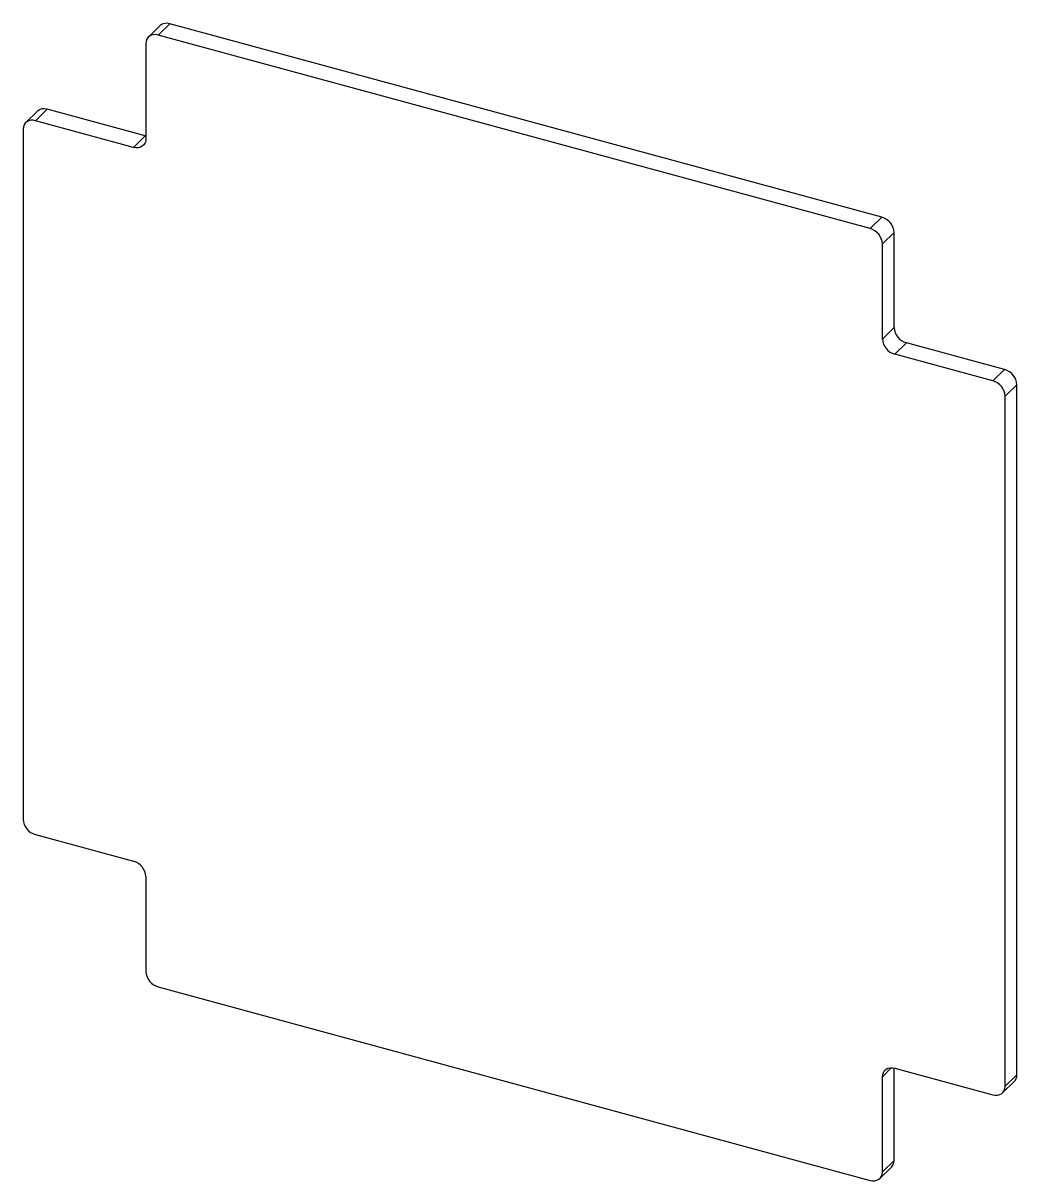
# Model space of a CAD drawing. Header units: millimetres. Extents: x -18890 to -18174, y 3986 to 4821.
import ezdxf

# ---------------------------------------------------------------- set-up
doc = ezdxf.new("R2010")
doc.units = ezdxf.units.MM

msp = doc.modelspace()

# ---------------------------------------------------------------- linework, layer by layer
at = {"color": 7, "linetype": 'Continuous', "lineweight": 25}
for p, q in [((-18791.15, 4818.72), (-18799.55, 4810.52)), ((-18792.57, 4811.93), (-18784.17, 4820.13)), ((-18271.21, 4680.72), (-18784.17, 4820.13)), ((-18801.41, 4805.77), (-18801.41, 4737.19)), ((-18279.61, 4672.52), (-18792.57, 4811.93)), ((-18879.59, 4757.04), (-18887.99, 4748.84)), ((-18881.01, 4750.25), (-18872.61, 4758.45)), ((-18801.86, 4739.22), (-18872.61, 4758.45)), ((-18810.26, 4731.03), (-18881.01, 4750.25)), ((-18889.85, 4744.09), (-18889.85, 4246.93)), ((-18810.26, 4731.03), (-18801.86, 4739.22)), ((-18801.41, 4739.11), (-18801.86, 4739.22)), ((-18279.61, 4672.52), (-18271.21, 4680.72)), ((-18270.76, 4661.55), (-18262.36, 4669.75)), ((-18262.36, 4601.17), (-18262.36, 4669.75)), ((-18270.76, 4592.97), (-18270.76, 4661.55)), ((-18270.76, 4592.97), (-18262.36, 4601.17)), ((-18261.92, 4582), (-18253.52, 4590.2)), ((-18182.76, 4570.97), (-18253.52, 4590.2)), ((-18191.16, 4562.77), (-18261.92, 4582)), ((-18191.16, 4562.77), (-18182.76, 4570.97)), ((-18182.32, 4551.79), (-18173.92, 4559.99)), ((-18173.92, 4062.84), (-18173.92, 4559.99)), ((-18182.32, 4054.64), (-18182.32, 4551.79)), ((-18881.01, 4235.95), (-18810.26, 4216.72)), ((-18801.41, 4205.75), (-18801.41, 4137.18)), ((-18792.57, 4126.2), (-18279.61, 3986.79)), ((-18270.76, 4061.53), (-18264.11, 4068.03)), ((-18262.36, 4001.16), (-18262.36, 4067.81)), ((-18261.92, 4067.7), (-18191.16, 4048.47)), ((-18182.32, 4054.64), (-18173.92, 4062.84)), ((-18270.76, 3992.96), (-18270.76, 4061.53)), ((-18184.18, 4049.88), (-18175.78, 4058.08)), ((-18272.62, 3988.2), (-18264.22, 3996.4)), ((-18270.76, 3992.96), (-18262.36, 4001.16))]:
    msp.add_line(p, q, dxfattribs=at)
at = {"color": 7, "linetype": 'Continuous', "lineweight": 25, "flags": 128}
for points in [[(-18792.57, 4811.93), (-18794.29, 4812.24), (-18795.95, 4812.2), (-18797.48, 4811.83), (-18798.82, 4811.12), (-18799.92, 4810.12), (-18800.74, 4808.86), (-18801.24, 4807.39), (-18801.41, 4805.77)], [(-18881.01, 4750.25), (-18882.74, 4750.56), (-18884.39, 4750.52), (-18885.92, 4750.15), (-18887.26, 4749.44), (-18888.36, 4748.44), (-18889.18, 4747.18), (-18889.68, 4745.71), (-18889.85, 4744.09)], [(-18801.41, 4737.19), (-18801.58, 4735.57), (-18802.09, 4734.1), (-18802.9, 4732.84), (-18804, 4731.84), (-18805.34, 4731.13), (-18806.87, 4730.76), (-18808.53, 4730.72), (-18810.26, 4731.03)], [(-18270.76, 4061.53), (-18270.59, 4063.16), (-18270.09, 4064.63), (-18269.27, 4065.89), (-18268.17, 4066.89), (-18266.83, 4067.59), (-18265.3, 4067.97), (-18263.64, 4068), (-18261.92, 4067.7)], [(-18191.16, 4048.47), (-18189.44, 4048.16), (-18187.78, 4048.2), (-18186.25, 4048.58), (-18184.91, 4049.28), (-18183.81, 4050.28), (-18182.99, 4051.54), (-18182.49, 4053.01), (-18182.32, 4054.64)], [(-18279.61, 3986.79), (-18277.88, 3986.48), (-18276.22, 3986.52), (-18274.69, 3986.9), (-18273.35, 3987.6), (-18272.25, 3988.6), (-18271.43, 3989.86), (-18270.93, 3991.33), (-18270.76, 3992.96)]]:
    msp.add_lwpolyline(points, dxfattribs=at)
at = {"color": 7, "linetype": 'Continuous', "lineweight": 25}
for centre, radius, start, end in [((-18786.45, 4813.46), 7.06, 71.12277, 131.78725), ((-18874.89, 4751.78), 7.06, 71.12277, 131.78725), ((-18274.48, 4669.03), 12.14, 3.39156, 74.33381), ((-18282.89, 4660.83), 12.14, 3.39156, 74.33381), ((-18250.24, 4601.89), 12.14, 183.39156, 254.33381), ((-18258.64, 4593.69), 12.14, 183.39156, 254.33381), ((-18186.04, 4559.27), 12.14, 3.39156, 74.33381), ((-18194.44, 4551.08), 12.14, 3.39156, 74.33381), ((-18877.73, 4247.65), 12.14, 183.39156, 254.33381), ((-18813.54, 4205.03), 12.14, 3.39156, 74.33381), ((-18789.29, 4137.89), 12.14, 183.39156, 254.33381), ((-18180.37, 4062.62), 6.46, 315.35447, 1.91129), ((-18268.81, 4000.94), 6.46, 315.35447, 1.91129)]:
    msp.add_arc(centre, radius, start, end, dxfattribs=at)

doc.saveas('drawing.dxf')
